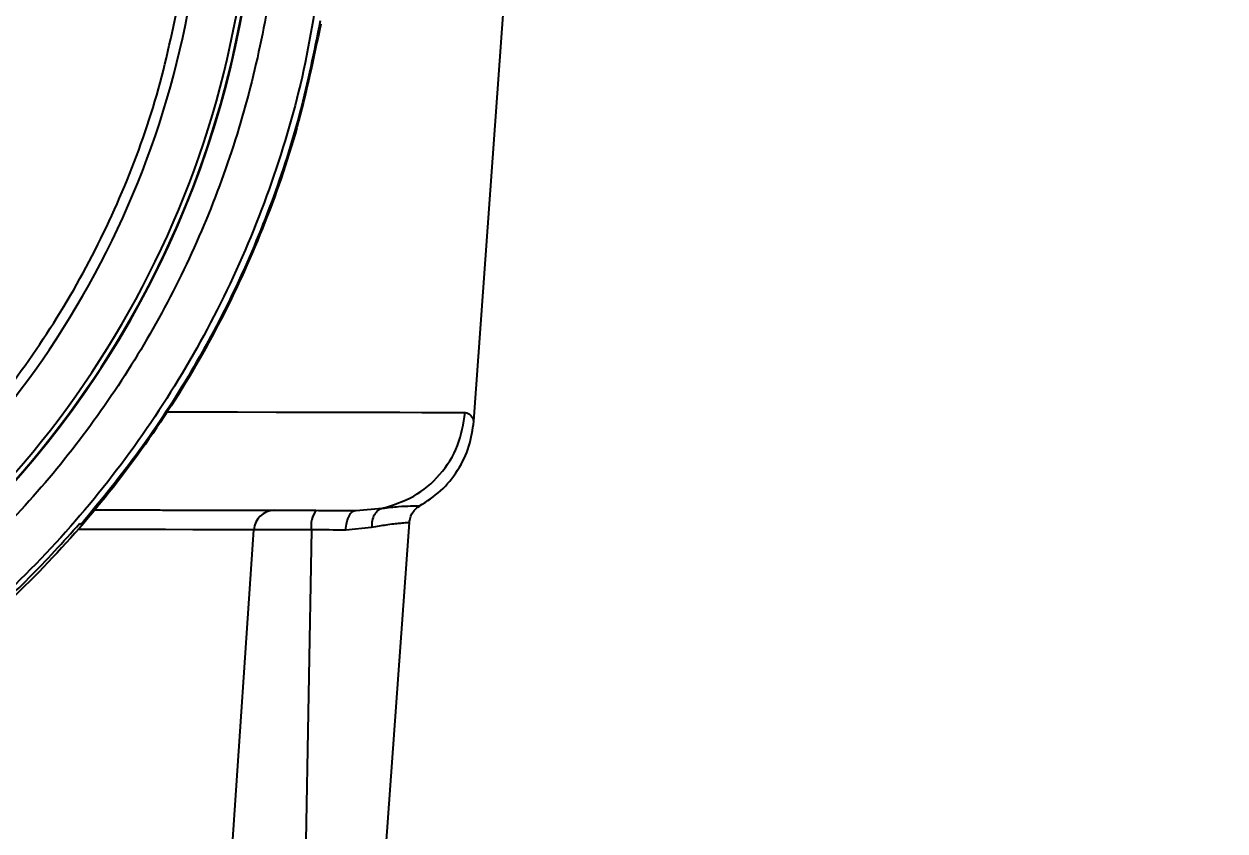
# Model space of a CAD drawing. Header units: millimetres. Extents: x 2379 to 4059, y 879 to 2067.
# Drawn here: x 2916.9 to 3030.7, y 1692 to 1768.5 of the extents above; entities that cross this region are included whole.
import ezdxf

# ---------------------------------------------------------------- set-up
doc = ezdxf.new("R2010")
doc.units = ezdxf.units.MM
doc.layers.add('AM_5', color=3, linetype='Continuous', lineweight=25)
doc.styles.add('SLDTEXTSTYLE1', font='txt.shx', dxfattribs={"width": 0.7, "bigfont": 'gbcbig.shx'})
doc.dimstyles.new('SLDDIMSTYLE12$0', dxfattribs={"dimtxt": 12, "dimasz": 10, "dimexe": 0, "dimexo": 0.0625, "dimgap": 0.875, "dimtad": 1, "dimdec": 1, "dimlfac": 1.8, "dimrnd": 1e-09, "dimzin": 12, "dimdsep": 46, "dimtxsty": 'SLDTEXTSTYLE1', "dimcen": 0.09, "dimdle": 8.16, "dimclrd": 3, "dimclre": 3, "dimadec": 0, "dimazin": 3, "dimtfac": 1, "dimtdec": 1, "dimtofl": 0, "dimtmove": 0, "dimatfit": 3, "dimfxl": 0, "dimfrac": 2, "dimtolj": 1, "dimlwd": 5, "dimlwe": 5, "dimarcsym": 0})

# ---------------------------------------------------------------- blocks, each defined once
blk = doc.blocks.new('*D38')
at = {"layer": 'AM_5', "color": 3, "lineweight": 5, "transparency": 16777216}
blk.add_line((2903.84, 1984.11), (3083.67, 1984.11), dxfattribs=at)
at = {"layer": 'AM_5', "color": 3, "linetype": 'Continuous', "lineweight": 5, "transparency": 16777216}
for p, q in [((3083.67, 1974.11), (3083.67, 1695.37)), ((2950.84, 1685.37), (3083.67, 1685.37))]:
    blk.add_line(p, q, dxfattribs=at)
at = {"layer": 'AM_5', "color": 3, "transparency": 16777216}
for points in [[(3082.01, 1974.11), (3085.34, 1974.11), (3083.67, 1984.11)], [(3082.01, 1695.37), (3085.34, 1695.37), (3083.67, 1685.37)]]:
    blk.add_solid(points, dxfattribs=at)
at = {"layer": 'Defpoints', "color": 0, "transparency": 16777216}
for p in [(2903.78, 1984.11), (2950.78, 1685.37), (3083.67, 1685.37)]:
    blk.add_point(p, dxfattribs=at)
at = {"layer": 'AM_5', "color": 0, "transparency": 16777216, "insert": (3076.8, 1834.74), "char_height": 12, "attachment_point": 5, "rotation": 90, "style": 'SLDTEXTSTYLE1'}
blk.add_mtext('\\A1;300', dxfattribs=at)

msp = doc.modelspace()

# ---------------------------------------------------------------- linework, layer by layer
at = {"color": 7, "linetype": 'Continuous', "lineweight": 25}
for p, q in [((2959.539, 1730.825), (2963.468, 1785.34)), ((2948.397, 1722.372), (2950.866, 1722.576)), ((2922.201, 1721.149), (2922.313, 1721.038)), ((2950.849, 1685.367), (2953.433, 1721.224)), ((2936.298, 1685.398), (2938.706, 1720.532)), ((2944.149, 1720.521), (2943.514, 1685.382)), ((2949.859, 1720.76), (2947.396, 1720.514))]:
    msp.add_line(p, q, dxfattribs=at)
at = {"color": 7, "linetype": 'Continuous', "lineweight": 25, "flags": 128}
for points in [[(2930.53, 1731.712), (2933.214, 1731.707), (2937.148, 1731.698), (2940.82, 1731.69), (2944.21, 1731.683), (2947.299, 1731.677), (2950.073, 1731.671), (2952.514, 1731.666), (2954.611, 1731.661), (2956.351, 1731.657), (2957.726, 1731.654), (2958.729, 1731.652)], [(2938.706, 1720.532), (2937.118, 1720.536), (2935.181, 1720.54), (2932.908, 1720.545), (2930.316, 1720.55), (2927.423, 1720.556), (2924.25, 1720.563), (2921.997, 1720.568)], [(2944.149, 1720.521), (2943.227, 1720.523), (2942.349, 1720.524), (2941.528, 1720.526), (2940.777, 1720.528), (2940.11, 1720.529), (2939.536, 1720.53), (2939.066, 1720.531), (2938.706, 1720.532)], [(2947.396, 1720.514), (2947.013, 1720.514), (2946.622, 1720.515), (2946.224, 1720.516), (2945.82, 1720.517), (2945.409, 1720.518), (2944.994, 1720.519), (2944.573, 1720.52), (2944.149, 1720.521)]]:
    msp.add_lwpolyline(points, dxfattribs=at)
at = {"color": 7, "linetype": 'Continuous', "lineweight": 25}
for centre, radius, start, end in [((2847.563, 1785.791), 91.48, 295.79271, 180), ((2847.563, 1785.791), 91.441, 295.84596, 351.20762), ((2847.563, 1785.791), 90.976, 296.50811, 351.20762), ((2847.563, 1785.791), 86.42, 299.88973, 350.7957), ((2940.647, 1720.446), 1.943, 91.26442, 177.45771), ((2946.491, 1720.929), 2.377, 142.39242, 189.89938)]:
    msp.add_arc(centre, radius, start, end, dxfattribs=at)
for points in [[(2941.304, 1785.792), (2941.217, 1782.724), (2941.043, 1776.589), (2939.64, 1767.475), (2937.415, 1758.537), (2934.307, 1749.861), (2930.368, 1741.532), (2925.631, 1733.629), (2920.142, 1726.228), (2913.954, 1719.401), (2907.127, 1713.213), (2899.727, 1707.724), (2891.823, 1702.987), (2883.494, 1699.049), (2874.819, 1695.941), (2865.881, 1693.716), (2856.766, 1692.313), (2850.631, 1692.139), (2847.563, 1692.052)], [(2945.237, 1775.003), (2944.713, 1771.351), (2943.665, 1764.048), (2940.545, 1753.404), (2936.337, 1743.161), (2930.982, 1733.461), (2924.577, 1724.422), (2917.196, 1716.159), (2908.934, 1708.778), (2899.895, 1702.373), (2890.194, 1697.018), (2879.951, 1692.81), (2869.308, 1689.691), (2862.004, 1688.642), (2858.353, 1688.118)], [(2945.034, 1768.46), (2944.348, 1765.166), (2942.975, 1758.577), (2939.655, 1749.025), (2935.451, 1739.842), (2930.315, 1731.139), (2924.326, 1723.002), (2917.538, 1715.518), (2910.025, 1708.762), (2901.862, 1702.807), (2893.138, 1697.709), (2883.936, 1693.544), (2874.37, 1690.265), (2867.776, 1688.92), (2864.478, 1688.248)], [(2944.983, 1768.764), (2944.395, 1765.85), (2943.22, 1760.023), (2940.467, 1751.528), (2937.02, 1743.299), (2932.819, 1735.428), (2927.974, 1727.928), (2924.2, 1723.335), (2922.313, 1721.038)], [(2950.866, 1722.576), (2951.891, 1722.893), (2953.943, 1723.528), (2956.419, 1725.674), (2958.198, 1728.44), (2958.552, 1730.581), (2958.729, 1731.652)], [(2947.396, 1720.514), (2947.419, 1720.762), (2947.465, 1721.257), (2947.7, 1721.867), (2948.021, 1722.291), (2948.272, 1722.345), (2948.397, 1722.372)], [(2912.206, 1711.154), (2913.961, 1712.731), (2917.472, 1715.883), (2920.625, 1719.394), (2922.201, 1721.149)]]:
    msp.add_open_spline(points, degree=3, dxfattribs=at)
for points, knots in [([(2889.847, 1711.72), (2892.026, 1712.994), (2897.01, 1715.908), (2904.075, 1721.562), (2911.039, 1728.394), (2917.158, 1736.003), (2922.382, 1744.252), (2926.609, 1753.047), (2929.887, 1762.255), (2931.162, 1768.63), (2931.799, 1771.817)], [0, 0, 0, 0, 0.0998488, 0.2284418, 0.3570349, 0.4856279, 0.6142209, 0.7428139, 0.871407, 1, 1, 1, 1]), ([(2958.729, 1731.652), (2958.925, 1731.591), (2959.323, 1731.467), (2959.531, 1730.851), (2959.516, 1730.896), (2959.511, 1730.91)], [0, 0, 0, 0, 0.395472, 0.8035087, 1, 1, 1, 1]), ([(2954.4, 1722.795), (2955.093, 1723.244), (2956.496, 1724.155), (2958.082, 1726.132), (2959.191, 1728.392), (2959.425, 1730.027), (2959.539, 1730.829)], [0, 0, 0, 0, 0.2484535, 0.5031786, 0.7562396, 1, 1, 1, 1]), ([(2923.571, 1722.425), (2923.839, 1722.424), (2924.702, 1722.422), (2926.111, 1722.419), (2927.796, 1722.416), (2929.43, 1722.412), (2931.012, 1722.409), (2933.445, 1722.404), (2936.45, 1722.397), (2939.676, 1722.391), (2942.257, 1722.385), (2944.462, 1722.38), (2946.225, 1722.377), (2947.552, 1722.374), (2948.136, 1722.373), (2948.397, 1722.372)], [0, 0, 0, 0, 0.02109064, 0.06771382, 0.11433701, 0.16096019, 0.20758338, 0.25420657, 0.38345767, 0.50241971, 0.61109087, 0.70946947, 0.8246117, 0.92145677, 1, 1, 1, 1]), ([(2950.866, 1722.576), (2950.724, 1722.521), (2950.431, 1722.408), (2950.095, 1721.98), (2949.878, 1721.411), (2949.865, 1720.972), (2949.859, 1720.76)], [0, 0, 0, 0, 0.2428888, 0.5, 0.7571112, 1, 1, 1, 1]), ([(2950.866, 1722.576), (2951.403, 1722.639), (2952.455, 1722.763), (2953.603, 1722.799), (2954.259, 1722.82), (2954.528, 1722.824), (2954.45, 1722.823), (2954.45, 1722.823)], [0, 0, 0, 0, 0.2613439, 0.5116232, 0.7559295, 0.9994915, 1, 1, 1, 1]), ([(2953.433, 1721.221), (2953.456, 1721.382), (2953.503, 1721.709), (2953.724, 1722.16), (2954.039, 1722.552), (2954.315, 1722.733), (2954.451, 1722.823)], [0, 0, 0, 0, 0.2461448, 0.5, 0.7538552, 1, 1, 1, 1]), ([(2953.433, 1721.221), (2953.433, 1721.221), (2953.476, 1721.225), (2953.371, 1721.216), (2953.208, 1721.202), (2952.909, 1721.174), (2952.343, 1721.117), (2951.398, 1721.024), (2950.329, 1720.84), (2949.859, 1720.76)], [0, 0, 0, 0, 0.0002751, 0.1318815, 0.2590422, 0.3817617, 0.5000467, 0.7799577, 1, 1, 1, 1])]:
    msp.add_open_spline(points, degree=3, knots=knots, dxfattribs=at)

# ---------------------------------------------------------------- dimensions: what is measured, and where the dimension line sits
at = {"layer": 'AM_5'}
dim = msp.add_linear_dim(base=(3083.673, 1685.367), p1=(2903.781, 1984.107), p2=(2950.782, 1685.367), angle=90, text='300', dimstyle='SLDDIMSTYLE12$0', override={"dimlfac": 1, "dimpost": ''}, dxfattribs=at)
dim.commit()
dim.dimension.update_dxf_attribs({"geometry": '*D38', "text_midpoint": (3076.798, 1834.737)})

doc.saveas('drawing.dxf')
